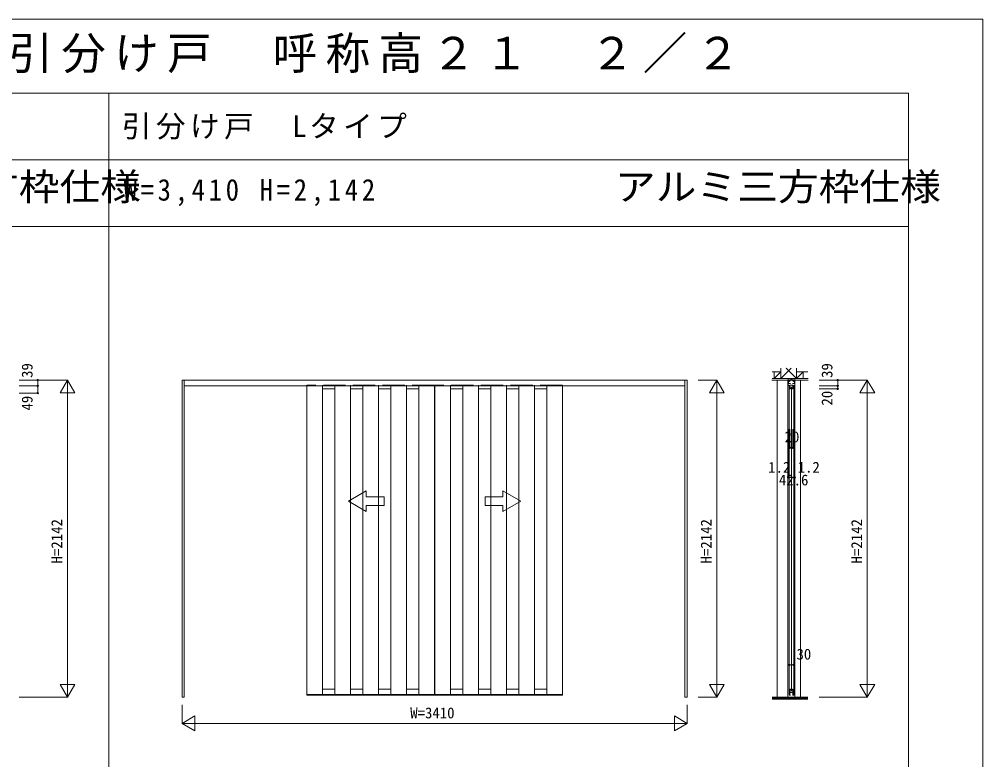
# Model space of a CAD drawing. Units: millimetres, scale not verified. Extents: x -21026 to 6475, y -14850 to 5150.
# Drawn here: x -29 to 6475, y 150 to 5150 of the extents above; entities that cross this region are included whole.
import ezdxf
from ezdxf.enums import TextEntityAlignment as Align

# ---------------------------------------------------------------- set-up
doc = ezdxf.new("R2010")
doc.units = ezdxf.units.MM
doc.header["$LTSCALE"] = 50
doc.linetypes.add('DASHED3', pattern=[4, 3, -1])
doc.layers.add('0-0_0', color=7, linetype='Continuous')
for name, color, linetype, lineweight in [('0-1_YKK_F1', 7, 'Continuous', 9), ('0-2_YKK_N1', 2, 'Continuous', 9), ('0-3_YKK_Z1', 7, 'Continuous', 9), ('0-4_YKK_A1', 4, 'Continuous', 9), ('0-6_YKK_C1', 4, 'Continuous', 9)]:
    doc.layers.add(name, color=color, linetype=linetype, lineweight=lineweight)
doc.styles.add('ＭＳ ゴシック', font='')
doc.styles.get('ＭＳ ゴシック').set_extended_font_data('MS Gothic')

msp = doc.modelspace()

# ---------------------------------------------------------------- linework, layer by layer
at = {"layer": '0-1_YKK_F1'}
for p, q in [((-21025, 5150), (6475, 5150)), ((6475, -14850), (6475, 5150)), ((-21025, 4650), (5975, 4650)), ((575, -14850), (575, 4650)), ((5975, -14850), (5975, 4650)), ((-21025, 4200), (5975, 4200)), ((-21025, 3750), (5975, 3750))]:
    msp.add_line(p, q, dxfattribs=at)
at = {"layer": '0-2_YKK_N1'}
for p, q in [((-29.08, 2713.5), (295.92, 2713.5)), ((-29.08, 2674.5), (95.92, 2674.5)), ((95.92, 2674.5), (95.92, 2713.5)), ((95.92, 2674.5), (95.92, 2625.5)), ((4555, 2713.5), (4680, 2713.5)), ((4680, 571.5), (4680, 2713.5)), ((5370.92, 2713.5), (5695.92, 2713.5)), ((5370.92, 2674.5), (5495.92, 2674.5)), ((5495.92, 2674.5), (5495.92, 2713.5)), ((5495.92, 2674.5), (5495.92, 2654.5)), ((-29.08, 2625.5), (95.92, 2625.5)), ((245.92, 2626.9), (345.92, 2626.9)), ((4630, 2626.9), (4730, 2626.9)), ((5370.92, 2654.5), (5495.92, 2654.5)), ((5645.92, 2626.9), (5745.92, 2626.9)), ((5161.23, 2056.72), (5161.23, 2381.71)), ((5162.43, 2056.72), (5162.43, 2381.71)), ((5173.73, 2381.71), (5173.73, 2256.21)), ((5193.73, 2381.71), (5193.73, 2256.21)), ((5205.03, 2056.72), (5205.03, 2381.71)), ((5206.23, 2056.72), (5206.23, 2381.71)), ((5173.73, 2256.71), (5193.73, 2256.71)), ((5162.43, 2056.72), (5161.23, 2056.72)), ((5162.43, 2056.72), (5205.03, 2056.72)), ((5205.03, 2056.72), (5206.23, 2056.72)), ((5168.73, 665.5), (5168.73, 790.5)), ((5198.73, 665.5), (5198.73, 790.5)), ((5198.73, 665.5), (5198.73, 790.5)), ((345.92, 658.1), (245.92, 658.1)), ((4730, 658.1), (4630, 658.1)), ((5745.92, 658.1), (5645.92, 658.1)), ((4480, 520.5), (4480, 395.5)), ((4555, 571.5), (4680, 571.5)), ((1156.6, 445.5), (1156.6, 345.5)), ((4480, 395.5), (4393.4, 345.5))]:
    msp.add_line(p, q, dxfattribs=at)
for points in [[(-29.08, 571.5), (295.92, 571.5), (295.92, 2713.5)], [(245.92, 2626.9), (295.92, 2713.5), (345.92, 2626.9)], [(4630, 2626.9), (4680, 2713.5), (4730, 2626.9)], [(5370.92, 571.5), (5695.92, 571.5), (5695.92, 2713.5)], [(5645.92, 2626.9), (5695.92, 2713.5), (5745.92, 2626.9)], [(5168.73, 665.5), (5168.73, 790.5), (5198.73, 790.5)], [(345.92, 658.1), (295.92, 571.5), (245.92, 658.1)], [(4730, 658.1), (4680, 571.5), (4630, 658.1)], [(5745.92, 658.1), (5695.92, 571.5), (5645.92, 658.1)], [(1070, 520.5), (1070, 395.5), (1156.6, 345.5)], [(1156.6, 445.5), (1070, 395.5), (4480, 395.5)], [(4480, 395.5), (4393.4, 445.5), (4393.4, 345.5)]]:
    msp.add_lwpolyline(points, dxfattribs=at)
for centre in [(95.92, 2713.5), (95.92, 2674.5), (5495.92, 2713.5), (5495.92, 2674.5), (95.92, 2625.5), (5495.92, 2654.5), (5173.73, 2256.71), (5193.73, 2256.71), (5161.23, 2056.72), (5162.43, 2056.72), (5205.03, 2056.72), (5206.23, 2056.72), (5168.73, 790.5), (5198.73, 790.5)]:
    msp.add_circle(centre, 5, dxfattribs=at)
at = {"layer": '0-3_YKK_Z1'}
for p, q in [((5067.23, 2769), (5052.6, 2769)), ((5067.23, 2724), (5112.23, 2769)), ((5067.23, 2769), (5067.23, 2724)), ((5112.23, 2769), (5067.23, 2769)), ((5067.23, 2724), (5081.44, 2738.21)), ((5182.23, 2794), (5112.23, 2724)), ((5112.23, 2794), (5112.23, 2724)), ((5112.23, 2724), (5112.23, 2769)), ((5147.23, 2794), (5217.23, 2724)), ((5217.23, 2724), (5217.23, 2794)), ((5217.23, 2724), (5262.23, 2769)), ((5217.23, 2769), (5217.23, 2724)), ((5262.23, 2769), (5217.23, 2769)), ((5217.23, 2724), (5231.65, 2738.42)), ((5262.23, 2769), (5295.17, 2769)), ((5262.23, 2724), (5262.23, 2769)), ((5051.74, 2713.5), (5295.92, 2713.5)), ((5052.6, 2724), (5295.57, 2724)), ((5067.23, 2724), (5112.23, 2724)), ((5088.23, 2713.5), (5088.23, 571.5)), ((5112.23, 2724), (5217.23, 2724)), ((5159.23, 2713.5), (5159.23, 571.5)), ((5160.23, 2713.5), (5160.23, 571.5)), ((5161.23, 2713.5), (5206.23, 2724)), ((5161.23, 2713.5), (5161.23, 2724)), ((5206.23, 2713.5), (5206.23, 2724)), ((5207.23, 2713.5), (5207.23, 571.5)), ((5217.23, 2724), (5262.23, 2724)), ((5244.23, 2713.5), (5244.23, 571.5)), ((5054.1, 571.5), (5294.17, 571.5)), ((5054.1, 569.5), (5294.17, 569.5)), ((5054.1, 567.5), (5294.17, 567.5)), ((5054.1, 565.5), (5294.17, 565.5)), ((5054.1, 563.5), (5294.17, 563.5)), ((5054.1, 561.5), (5294.17, 561.5)), ((5294.17, 559.5), (5054.1, 559.5))]:
    msp.add_line(p, q, dxfattribs=at)
at = {"layer": '0-4_YKK_A1'}
for p, q in [((1070, 2713.5), (2775.5, 2713.5)), ((1070, 571.5), (1070, 2713.5)), ((1085, 571.5), (1085, 2713.5)), ((2775.5, 2674.5), (1085, 2674.5)), ((1913, 2674.5), (1913, 590.5)), ((2018, 590.5), (2018, 2674.5)), ((2101.88, 2674.5), (2101.88, 590.5)), ((2206.87, 590.5), (2206.87, 2674.5)), ((2290.75, 2674.5), (2290.75, 590.5)), ((2395.75, 590.5), (2395.75, 2674.5)), ((2479.63, 2674.5), (2479.63, 590.5)), ((2584.63, 590.5), (2584.63, 2674.5)), ((2668.5, 2674.5), (2668.5, 590.5)), ((2773.5, 590.5), (2773.5, 2674.5)), ((4480, 2713.5), (2774.5, 2713.5)), ((2774.5, 2674.5), (4465, 2674.5)), ((2776.5, 2674.5), (2776.5, 590.5)), ((2881.5, 590.5), (2881.5, 2674.5)), ((2965.38, 2674.5), (2965.38, 590.5)), ((3070.38, 590.5), (3070.38, 2674.5)), ((3154.25, 2674.5), (3154.25, 590.5)), ((3259.25, 590.5), (3259.25, 2674.5)), ((3343.12, 2674.5), (3343.12, 590.5)), ((3448.13, 590.5), (3448.13, 2674.5)), ((3532, 2674.5), (3532, 590.5)), ((3637, 590.5), (3637, 2674.5)), ((4465, 571.5), (4465, 2713.5)), ((4480, 571.5), (4480, 2713.5)), ((2018, 2654.5), (2101.88, 2654.5)), ((2206.87, 2654.5), (2290.75, 2654.5)), ((2395.75, 2654.5), (2479.63, 2654.5)), ((2584.63, 2654.5), (2668.5, 2654.5)), ((2881.5, 2654.5), (2965.38, 2654.5)), ((3070.38, 2654.5), (3154.25, 2654.5)), ((3259.25, 2654.5), (3343.12, 2654.5)), ((3448.13, 2654.5), (3532, 2654.5)), ((2193.75, 1895.86), (2313.75, 1965.15)), ((2313.75, 1925.86), (2313.75, 1965.15)), ((3236.25, 1925.86), (3236.25, 1965.15)), ((3356.25, 1895.86), (3236.25, 1965.15)), ((2193.75, 1895.86), (2313.75, 1826.58)), ((3356.25, 1895.86), (3236.25, 1826.58)), ((2433.75, 1865.86), (2313.75, 1865.86)), ((2313.75, 1826.58), (2313.75, 1865.86)), ((3116.25, 1865.86), (3236.25, 1865.86)), ((3236.25, 1826.58), (3236.25, 1865.86)), ((1912.8, 587), (1912.81, 586.91)), ((1912.81, 586.91), (1912.83, 586.83)), ((1912.83, 586.83), (1912.87, 586.75)), ((1912.87, 586.75), (1912.92, 586.68)), ((1912.92, 586.68), (1912.98, 586.62)), ((1912.98, 586.62), (1913.05, 586.57)), ((1913, 590.5), (2773.5, 590.5)), ((1913.05, 586.57), (1913.13, 586.53)), ((1913.13, 586.53), (1913.21, 586.51)), ((1913.21, 586.51), (1913.3, 586.5)), ((1914.3, 586.5), (1913.3, 586.5)), ((1914.3, 590.5), (1918.7, 590.5)), ((1918.7, 590.5), (1918.7, 587)), ((1918.7, 586.5), (1918.7, 590.5)), ((1918.7, 586.5), (2767.8, 586.5)), ((2018, 626.5), (2101.88, 626.5)), ((2206.87, 626.5), (2290.75, 626.5)), ((2395.75, 626.5), (2479.63, 626.5)), ((2584.63, 626.5), (2668.5, 626.5)), ((2767.8, 590.5), (2767.8, 587)), ((2772.2, 590.5), (2767.8, 590.5)), ((2767.8, 586.5), (2767.8, 590.5)), ((2772.2, 586.5), (2773.2, 586.5)), ((2773.2, 586.5), (2773.29, 586.51)), ((2773.29, 586.51), (2773.37, 586.53)), ((2773.37, 586.53), (2773.45, 586.57)), ((2773.45, 586.57), (2773.52, 586.62)), ((2773.52, 586.62), (2773.58, 586.68)), ((2773.58, 586.68), (2773.63, 586.75)), ((2773.63, 586.75), (2773.67, 586.83)), ((2773.67, 586.83), (2773.69, 586.91)), ((2773.69, 586.91), (2773.7, 587)), ((2776.3, 587), (2776.31, 586.91)), ((2776.31, 586.91), (2776.33, 586.83)), ((2776.33, 586.83), (2776.37, 586.75)), ((2776.37, 586.75), (2776.42, 586.68)), ((2776.42, 586.68), (2776.48, 586.62)), ((2776.48, 586.62), (2776.55, 586.57)), ((2776.5, 590.5), (3637, 590.5)), ((2776.55, 586.57), (2776.63, 586.53)), ((2776.63, 586.53), (2776.71, 586.51)), ((2776.71, 586.51), (2776.8, 586.5)), ((2777.8, 586.5), (2776.8, 586.5)), ((2777.8, 590.5), (2782.2, 590.5)), ((2782.2, 590.5), (2782.2, 587)), ((2782.2, 586.5), (2782.2, 590.5)), ((2782.2, 586.5), (3631.3, 586.5)), ((2881.5, 626.5), (2965.38, 626.5)), ((3070.38, 626.5), (3154.25, 626.5)), ((3259.25, 626.5), (3343.12, 626.5)), ((3448.13, 626.5), (3532, 626.5)), ((3631.3, 590.5), (3631.3, 587)), ((3635.7, 590.5), (3631.3, 590.5)), ((3631.3, 586.5), (3631.3, 590.5)), ((3635.7, 586.5), (3636.7, 586.5)), ((3636.7, 586.5), (3636.79, 586.51)), ((3636.79, 586.51), (3636.87, 586.53)), ((3636.87, 586.53), (3636.95, 586.57)), ((3636.95, 586.57), (3637.02, 586.62)), ((3637.02, 586.62), (3637.09, 586.68)), ((3637.09, 586.68), (3637.13, 586.75)), ((3637.13, 586.75), (3637.17, 586.83)), ((3637.17, 586.83), (3637.19, 586.91)), ((3637.19, 586.91), (3637.2, 587)), ((1070, 571.5), (1085, 571.5)), ((4465, 571.5), (4480, 571.5))]:
    msp.add_line(p, q, dxfattribs=at)
at = {"layer": '0-4_YKK_A1', "linetype": 'DASHED3'}
for p, q in [((2773.5, 2679.5), (1913, 2679.5)), ((1913, 2679.5), (1913, 2674.5)), ((2018, 2674.5), (2018, 2679.5)), ((2101.88, 2679.5), (2101.88, 2674.5)), ((2206.87, 2674.5), (2206.87, 2679.5)), ((2290.75, 2679.5), (2290.75, 2674.5)), ((2395.75, 2674.5), (2395.75, 2679.5)), ((2479.63, 2679.5), (2479.63, 2674.5)), ((2584.63, 2674.5), (2584.63, 2679.5)), ((2668.5, 2679.5), (2668.5, 2674.5)), ((2773.5, 2674.5), (2773.5, 2679.5)), ((3637, 2679.5), (2776.5, 2679.5)), ((2776.5, 2679.5), (2776.5, 2674.5)), ((2881.5, 2674.5), (2881.5, 2679.5)), ((2965.38, 2679.5), (2965.38, 2674.5)), ((3070.38, 2674.5), (3070.38, 2679.5)), ((3154.25, 2679.5), (3154.25, 2674.5)), ((3259.25, 2674.5), (3259.25, 2679.5)), ((3343.12, 2679.5), (3343.12, 2674.5)), ((3448.13, 2674.5), (3448.13, 2679.5)), ((3532, 2679.5), (3532, 2674.5)), ((3637, 2674.5), (3637, 2679.5))]:
    msp.add_line(p, q, dxfattribs=at)
at = {"layer": '0-4_YKK_A1'}
for points in [[(2313.75, 1925.86), (2433.75, 1925.86), (2433.75, 1865.86)], [(3236.25, 1925.86), (3116.25, 1925.86), (3116.25, 1865.86)], [(1912.8, 587), (1912.8, 590.5), (1914.3, 590.5)], [(1918.7, 587), (1918.7, 586.5), (1914.3, 586.5)], [(2767.8, 587), (2767.8, 586.5), (2772.2, 586.5)], [(2773.7, 587), (2773.7, 590.5), (2772.2, 590.5)], [(2776.3, 587), (2776.3, 590.5), (2777.8, 590.5)], [(2782.2, 587), (2782.2, 586.5), (2777.8, 586.5)], [(3631.3, 587), (3631.3, 586.5), (3635.7, 586.5)], [(3637.2, 587), (3637.2, 590.5), (3635.7, 590.5)]]:
    msp.add_lwpolyline(points, dxfattribs=at)
at = {"layer": '0-6_YKK_C1'}
for p, q in [((5161.23, 2713.5), (5161.23, 2674.5)), ((5206.23, 2713.5), (5161.23, 2713.5)), ((5162.73, 2703), (5169.93, 2703)), ((5162.73, 2689.7), (5162.73, 2703)), ((5177.53, 2689.7), (5162.73, 2689.7)), ((5163.23, 2712.2), (5163.23, 2703)), ((5168.73, 590.6), (5168.73, 2679.5)), ((5169.93, 2703), (5169.93, 2713.5)), ((5174.33, 2708.2), (5174.33, 2713.5)), ((5176.33, 2708.2), (5174.33, 2708.2)), ((5204.73, 2689.7), (5189.93, 2689.7)), ((5191.13, 2708.2), (5193.13, 2708.2)), ((5193.13, 2708.2), (5193.13, 2713.5)), ((5197.53, 2713.5), (5197.53, 2703)), ((5197.53, 2703), (5204.73, 2703)), ((5198.73, 2679.5), (5198.73, 590.6)), ((5204.23, 2712.2), (5204.23, 2703)), ((5204.73, 2703), (5204.73, 2689.7)), ((5206.23, 2674.5), (5206.23, 2713.5)), ((5173.73, 2665.5), (5193.73, 2665.5)), ((5183.73, 2661), (5183.73, 617)), ((5173.73, 626.5), (5173.73, 590.5)), ((5173.73, 615.5), (5193.73, 615.5)), ((5173.73, 603.5), (5193.73, 603.5)), ((5193.73, 590.5), (5193.73, 626.5))]:
    msp.add_line(p, q, dxfattribs=at)
for points in [[(5179.23, 2656), (5177.73, 2656), (5177.73, 2654.5), (5173.73, 2654.5), (5173.73, 2679.5), (5193.73, 2679.5), (5193.73, 2654.5), (5189.73, 2654.5), (5189.73, 2656), (5188.23, 2656)], [(5173.73, 590.5), (5168.53, 590.5), (5168.53, 586.5), (5177.23, 586.5)], [(5179.23, 625), (5177.73, 625), (5177.73, 626.5), (5173.73, 626.5)], [(5193.73, 626.5), (5189.73, 626.5), (5189.73, 625), (5188.23, 625)], [(5190.23, 586.5), (5198.93, 586.5), (5198.93, 590.5), (5193.73, 590.5)]]:
    msp.add_lwpolyline(points, dxfattribs=at)

# ---------------------------------------------------------------- texts
at = {"layer": '0-0_0', "color": 3, "style": 'ＭＳ ゴシック', "width": 1.1}
for p in [(-1407.69, 3872.59), (3992.31, 3872.59)]:
    msp.add_text('アルミ三方枠仕様', height=183.3, dxfattribs=at).set_placement(p, align=Align.BOTTOM_LEFT)
at = {"layer": '0-0_0', "color": 3, "insert": (-20441.67, 4775), "char_height": 219.9, "attachment_point": 7, "style": 'ＭＳ ゴシック'}
msp.add_mtext('\\T1.19;ＡＹＷＳＰ＿Ｗ２１＿Ａ\\~\\~アルミインテリア建材\\~\\~［スクリーンパーティション］\\~\\~間仕切\\~\\~上吊り\\~\\~スライディングタイプ\\~\\~引分け戸\\~\\~呼称高２１\u3000２／２', dxfattribs=at)
at = {"layer": '0-0_0', "char_height": 146.6, "attachment_point": 7, "style": 'ＭＳ ゴシック'}
for s, insert in [('\\T1.15;引分け戸\\~\\~Lタイプ', (663.33, 4337.5)), ('\\T1.28;\\W0.9;W=3,410\\~H=2,142', (675, 3887.5))]:
    msp.add_mtext(s, dxfattribs=dict(at, insert=insert))
at = {"layer": '0-2_YKK_N1', "color": 4, "style": 'ＭＳ ゴシック'}
for s, p in [('39', (82.41, 2728.22)), ('39', (5482.41, 2728.22)), ('49', (82.41, 2507.74)), ('20', (5482.41, 2541.74)), ('H=2142', (282.41, 1475.62)), ('H=2142', (4666.49, 1475.62)), ('H=2142', (5682.41, 1475.62))]:
    msp.add_text(s, height=73.31, rotation=90, dxfattribs=at).set_placement(p, align=Align.BOTTOM_LEFT)
for s, p in [('20', (5137.46, 2271.68)), ('1.2', (5026.29, 2066.09)), ('1.2', (5225.82, 2066.48)), ('42.6', (5098.64, 1980.48)), ('30', (5217.74, 804.23)), ('W=3410', (2610.12, 407.5))]:
    msp.add_text(s, height=73.31, dxfattribs=at).set_placement(p, align=Align.BOTTOM_LEFT)

doc.saveas('drawing.dxf')
